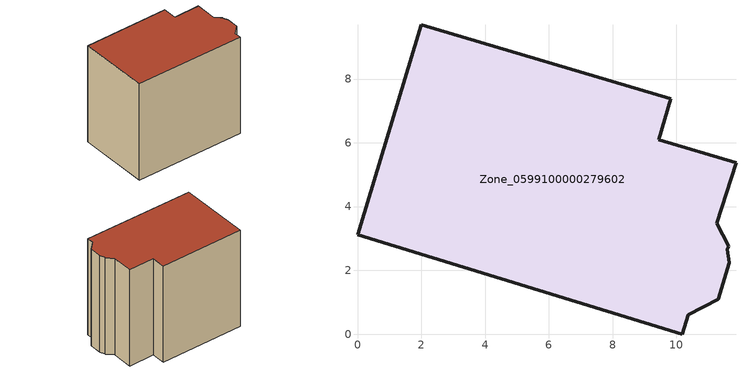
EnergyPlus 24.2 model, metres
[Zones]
Zone_0599100000279602
 floor ground (C_G): 2,9.7 9.83,7.38 9.45,6.09 11.87,5.38 11.27,3.47 11.64,2.75 11.6,2.67 11.66,2.23 11.31,1.1 10.38,0.61 10.19,0 0,3.11 z0
 wall outside (C_F): 11.87,5.38 9.45,6.09 9.83,7.38 2,9.7 0,3.11 10.19,0 10.38,0.61 11.31,1.1 11.66,2.23 11.6,2.67 11.64,2.75 11.27,3.47 11.87,5.38 z0:9.83
 roof outside (C_R): 11.66,2.23 11.6,2.67 11.64,2.75 11.27,3.47 11.87,5.38 9.45,6.09 9.83,7.38 2,9.7 0,3.11 10.19,0 10.38,0.61 11.31,1.1 z9.83
[BUILDING]
Pand.0599100000279602: North Axis=0; Terrain=City; Loads Convergence Tolerance Value=0.04; Temperature Convergence Tolerance Value=0.4; Solar Distribution=FullExterior; Maximum Number of Warmup Days=25; Minimum Number of Warmup Days=1
[Site:Location]
Rotterdam.The.Hague.AP_ZH_NLD Design_Conditions: Latitude=51.96; Longitude=4.45; Time Zone=1; Elevation=-4.5
[SITE:GROUNDTEMPERATURE:BUILDINGSURFACE]
18, 18, 18, 18, 18, 18, 18, 18, 18, 18, 18, 18
[MATERIAL] Thermal Absorptance=0.9; Solar Absorptance=0.7; Visible Absorptance=0.7
Name | Roughness | Thickness | Conductivity | Density | Specific Heat
G.TC.1946 | MediumSmooth | 0.15 | 1 | 540 | 1210
F.TC.1946 | Rough | 0.3 | 0.857143 | 1920 | 840
R.TC.1946 | MediumRough | 0.2 | 0.909091 | 1500 | 1000
[CONSTRUCTION]
C_G: G.TC.1946
C_F: F.TC.1946
C_R: R.TC.1946
[ZONE]
Zone_0599100000279602: Type=1; Multiplier=1; Ceiling Height=Autocalculate; Volume=Autocalculate; Floor Area=autocalculate; Part of Total Floor Area=Yes
[ZONEINFILTRATION:DESIGNFLOWRATE]
Infil_Zone_0599100000279602: Zone or ZoneList or Space or SpaceList=Zone_0599100000279602; Schedule=AlwaysOn; Design Flow Rate Calculation Method=Flow/Area; Flow Rate per Floor Area=0.003; Constant Term Coefficient=1; Temperature Term Coefficient=0; Velocity Term Coefficient=0; Velocity Squared Term Coefficient=0
[HVACTEMPLATE:ZONE:IDEALLOADSAIRSYSTEM]
Zone_0599100000279602: Maximum Heating Supply Air Temperature=50; Minimum Cooling Supply Air Temperature=13; Maximum Heating Supply Air Humidity Ratio=0.0156; Minimum Cooling Supply Air Humidity Ratio=0.0077; Heating Limit=NoLimit; Cooling Limit=NoLimit; Dehumidification Control Type=ConstantSensibleHeatRatio; Cooling Sensible Heat Ratio=0.7; Dehumidification Setpoint=60; Humidification Control Type=None; Humidification Setpoint=30; Outdoor Air Method=None; Outdoor Air Flow Rate per Person=0.00944; Outdoor Air Flow Rate per Zone Floor Area=0; Outdoor Air Flow Rate per Zone=0; Demand Controlled Ventilation Type=None; Outdoor Air Economizer Type=NoEconomizer; Heat Recovery Type=None; Sensible Heat Recovery Effectiveness=0.7; Latent Heat Recovery Effectiveness=0.65
[ZONECONTROL:THERMOSTAT]
ThermostatControl_Zone_0599100000279602: Zone or ZoneList=Zone_0599100000279602; Control Type Schedule=DualSetpointControlType; Control 1=Thermostat_Zone_0599100000279602; Temperature Difference Between Cutout And Setpoint=0
[THERMOSTATSETPOINT:DUALSETPOINT]
Thermostat_Zone_0599100000279602: Heating Setpoint Temperature Schedule=HeatingSetpoint_Zone_0599100000279602; Cooling Setpoint Temperature Schedule=CoolingSetpoint_Zone_0599100000279602
[SCHEDULE:COMPACT]
HeatingSetpoint_Zone_0599100000279602: Through: 12/31, For: AllDays, Until: 24:00, 21
CoolingSetpoint_Zone_0599100000279602: Through: 12/31, For: AllDays, Until: 24:00, 24
DualSetpointControlType: Through: 12/31, For: AllDays, Until: 24:00, 4
AlwaysOn: Through: 12/31, For: AllDays, Until: 24:00, 1
